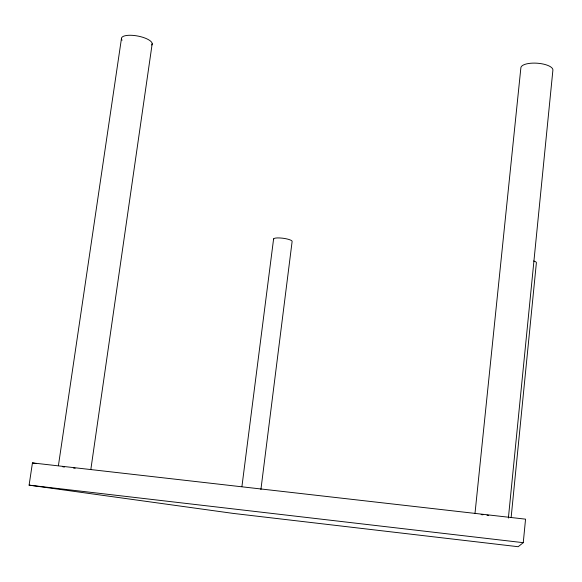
<?xml version="1.0" encoding="UTF-8"?>
<svg xmlns="http://www.w3.org/2000/svg" width="582" height="582" viewBox="0 0 582 582"><rect width="100%" height="100%" fill="white"/><g stroke="black" fill="none" stroke-linecap="round" stroke-linejoin="round"><path stroke-width="0.87" d="M523.262 542.679L525.553 519.159L32.447 462.908L29.1 485.148L233.229 513.411L518.176 546.716L523.262 542.679L29.1 485.148M508.384 518.053L552.9 70.124A16.056 5.74 4.1 0 0 537.186 63.212A16.056 5.74 4.1 0 0 520.861 67.905L475.007 513.331M511.134 517.543L536.393 262.7A9.654 2.073 5.2 0 0 533.679 260.983M260.903 489.571L292.106 241.581A9.37 1.979 7.5 0 0 282.474 238.183A9.37 1.979 7.5 0 0 273.715 239.428M241.945 486.414L273.598 238.896M90.821 469.579L152.186 43.73M58.411 465.673L121.427 38.739M32.447 462.908L36.011 463.57M62.907 466.844A16.361 0.378 7 0 1 64.522 467.004M73.434 468.015A16.361 0.378 7 0 1 75.151 468.226M481.147 514.612A16.849 0.415 6.5 0 1 482.951 514.786M486.996 515.208A16.849 0.415 6.5 0 1 488.72 515.39M122.075 40.216A15.627 5.223 10.8 0 1 136.501 35.815A15.627 5.223 10.8 0 1 151.698 45.018"/></g></svg>
